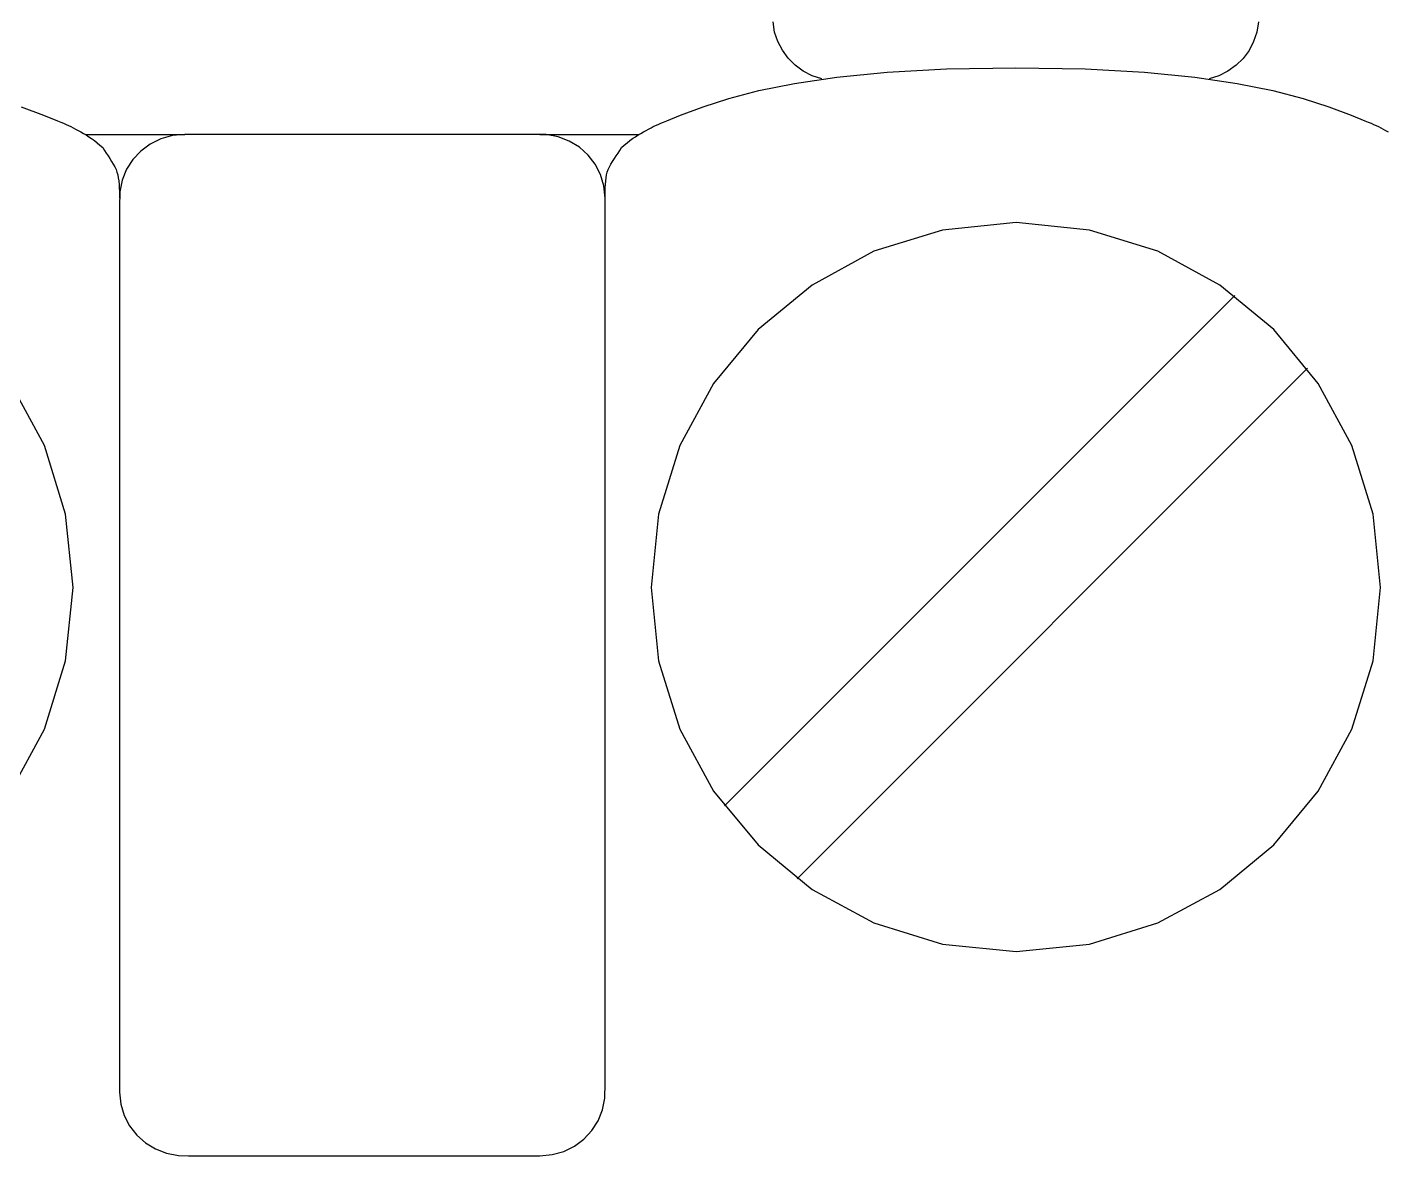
# Model space of a CAD drawing. Extents: x 1 to 47.7, y 0.2 to 35.
# Drawn here: x 29.117 to 29.741, y 10.971 to 11.489 of the extents above; entities that cross this region are included whole.
import ezdxf

# ---------------------------------------------------------------- set-up
doc = ezdxf.new("R2010")
doc.units = 0
doc.header["$MEASUREMENT"] = 0
for name, color, linetype in [('5_1___24__TARGET_LEDS___12', 7, 'CONTINUOUS'), ('6_2___8__INDEPENDENT_INPUT', 7, 'CONTINUOUS'), ('6_3___8__OPTOISO_INDEPENDE', 7, 'CONTINUOUS'), ('6_4___24__OPTOISO_INDEPEND', 7, 'CONTINUOUS'), ('6_5___8__INDEPENDENT_INPUT', 7, 'CONTINUOUS'), ('6_6___8__INDEPENDENT_INPUT', 7, 'CONTINUOUS'), ('6_7___8__OPTOISO_INDEPENDE', 7, 'CONTINUOUS'), ('6_8___8__OPTOISO_INDEPENDE', 7, 'CONTINUOUS')]:
    doc.layers.add(name, color=color, linetype=linetype)

msp = doc.modelspace()

# ---------------------------------------------------------------- linework, layer by layer
at = {"layer": '5_1___24__TARGET_LEDS___12'}
for points in [[(29.48194, 11.46545), (29.4775, 11.46695), (29.47341, 11.46907), (29.46973, 11.47175), (29.46652, 11.47495), (29.46384, 11.47859), (29.46175, 11.48262), (29.46031, 11.48699), (29.4596, 11.49163)], [(29.6823, 11.49161), (29.68157, 11.48695), (29.68012, 11.48257), (29.67801, 11.47853), (29.6753, 11.47488), (29.67205, 11.4717), (29.66833, 11.46902), (29.6642, 11.46692), (29.65972, 11.46545)], [(29.38253, 11.41079), (29.38253, 11.41229), (29.38255, 11.41385), (29.3826, 11.41546), (29.38268, 11.41706), (29.3828, 11.41862), (29.38297, 11.4201), (29.3832, 11.42147), (29.38349, 11.4227), (29.38391, 11.42384), (29.38451, 11.42508), (29.3852, 11.42634), (29.38596, 11.4276), (29.38676, 11.42887), (29.3876, 11.43014), (29.38844, 11.43141), (29.38927, 11.43267), (29.39006, 11.43392), (29.39129, 11.43508), (29.3926, 11.43614), (29.39388, 11.43713), (29.39514, 11.43806), (29.39638, 11.43893), (29.39762, 11.43974), (29.39884, 11.44049), (29.40008, 11.4412), (29.40131, 11.44187), (29.40248, 11.44248), (29.40357, 11.44305), (29.40463, 11.44357), (29.40569, 11.44408), (29.4068, 11.44459), (29.408, 11.44512), (29.40933, 11.44568), (29.41083, 11.4463), (29.41715, 11.44878), (29.42743, 11.45259), (29.43921, 11.45641), (29.45303, 11.46008), (29.46941, 11.46343), (29.48887, 11.46632), (29.51194, 11.46858), (29.53914, 11.47005), (29.571, 11.47057), (29.60286, 11.47005), (29.63006, 11.46858), (29.65313, 11.46632), (29.67259, 11.46343), (29.68896, 11.46008), (29.70278, 11.45641), (29.71456, 11.45259), (29.72484, 11.44878), (29.73116, 11.4463), (29.73266, 11.44568), (29.73399, 11.44512), (29.73519, 11.44459), (29.7363, 11.44408), (29.73736, 11.44357), (29.73842, 11.44305), (29.73951, 11.44248), (29.74068, 11.44187), (29.74191, 11.4412)], [(29.11456, 11.45259), (29.12484, 11.44878), (29.13116, 11.4463), (29.13266, 11.44568), (29.13399, 11.44512), (29.13519, 11.44459), (29.1363, 11.44408), (29.13736, 11.44357), (29.13842, 11.44305), (29.13951, 11.44248), (29.14068, 11.44187), (29.14191, 11.4412), (29.14315, 11.44049), (29.14437, 11.43974), (29.14561, 11.43893), (29.14685, 11.43806), (29.14811, 11.43713), (29.14939, 11.43614), (29.1507, 11.43508), (29.15193, 11.43392), (29.15272, 11.43267), (29.15355, 11.43141), (29.15439, 11.43014), (29.15523, 11.42887), (29.15603, 11.4276), (29.15679, 11.42634), (29.15748, 11.42508), (29.15807, 11.42384), (29.1585, 11.4227), (29.15881, 11.42147), (29.15906, 11.4201), (29.15927, 11.41862), (29.15943, 11.41706), (29.15954, 11.41546), (29.15962, 11.41385), (29.15967, 11.41229), (29.15968, 11.41079)], [(29.14413, 11.44003), (29.18968, 11.44003)], [(29.35254, 11.44003), (29.39808, 11.44003)], [(29.43723, 11.13184), (29.67149, 11.36611)], [(29.47065, 11.09842), (29.70491, 11.33269)], [(29.10976, 11.13865), (29.12518, 11.16703), (29.13493, 11.19839), (29.13833, 11.23208), (29.13493, 11.26578), (29.12518, 11.2972), (29.10976, 11.32564)]]:
    msp.add_lwpolyline(points, dxfattribs=at)
for points in [[(29.38252, 11.41079), (29.38198, 11.41635), (29.38043, 11.42156), (29.37796, 11.42631), (29.37468, 11.43052), (29.37068, 11.43408), (29.36607, 11.43689), (29.36095, 11.43886), (29.35542, 11.4399), (29.35091, 11.44003), (29.33911, 11.44003), (29.31856, 11.44003), (29.29244, 11.44003), (29.26393, 11.44003), (29.23622, 11.44003), (29.21249, 11.44003), (29.19591, 11.44003), (29.18968, 11.44003), (29.18398, 11.4395), (29.17864, 11.43799), (29.17376, 11.43558), (29.16945, 11.43238), (29.16579, 11.42849), (29.1629, 11.424), (29.16088, 11.419), (29.15981, 11.41361), (29.15968, 11.40669), (29.15968, 11.37697), (29.15968, 11.32519), (29.15968, 11.25939), (29.15968, 11.18757), (29.15968, 11.11776), (29.15968, 11.05797), (29.15968, 11.01622), (29.15968, 11.00052), (29.16022, 10.99496), (29.16178, 10.98975), (29.16425, 10.985), (29.16753, 10.98079), (29.17153, 10.97723), (29.17614, 10.97442), (29.18126, 10.97245), (29.18679, 10.97141), (29.1913, 10.97128), (29.20311, 10.97128), (29.22366, 10.97128), (29.24978, 10.97128), (29.27828, 10.97128), (29.306, 10.97128), (29.32973, 10.97128), (29.3463, 10.97128), (29.35254, 10.97128), (29.35823, 10.97181), (29.36357, 10.97332), (29.36845, 10.97573), (29.37276, 10.97893), (29.37641, 10.98282), (29.3793, 10.98731), (29.38133, 10.99231), (29.38239, 10.9977), (29.38252, 11.00461), (29.38252, 11.03434), (29.38252, 11.08611), (29.38252, 11.15192), (29.38252, 11.22373), (29.38252, 11.29354), (29.38252, 11.35333), (29.38252, 11.39509)], [(29.40364, 11.23208), (29.40704, 11.19839), (29.4168, 11.16703), (29.43223, 11.13865), (29.45267, 11.11392), (29.47745, 11.09353), (29.50589, 11.07813), (29.53732, 11.0684), (29.57107, 11.065), (29.60477, 11.0684), (29.63616, 11.07813), (29.66457, 11.09353), (29.68933, 11.11392), (29.70976, 11.13865), (29.72518, 11.16703), (29.73493, 11.19839), (29.73833, 11.23208), (29.73493, 11.26578), (29.72518, 11.2972), (29.70976, 11.32564), (29.68933, 11.35043), (29.66457, 11.37089), (29.63616, 11.38635), (29.60477, 11.39612), (29.57107, 11.39953), (29.53732, 11.39612), (29.50589, 11.38635), (29.47745, 11.37089), (29.45267, 11.35043), (29.43223, 11.32564), (29.4168, 11.2972), (29.40704, 11.26578)]]:
    msp.add_lwpolyline(points, close=True, dxfattribs=at)
at = {"layer": '6_2___8__INDEPENDENT_INPUT'}
for points in [[(29.48194, 11.46545), (29.4775, 11.46695), (29.47341, 11.46907), (29.46973, 11.47175), (29.46652, 11.47495), (29.46384, 11.47859), (29.46175, 11.48262), (29.46031, 11.48699), (29.4596, 11.49163)], [(29.6823, 11.49161), (29.68157, 11.48695), (29.68012, 11.48257), (29.67801, 11.47853), (29.6753, 11.47488), (29.67205, 11.4717), (29.66833, 11.46902), (29.6642, 11.46692), (29.65972, 11.46545)], [(29.38253, 11.41079), (29.38253, 11.41229), (29.38255, 11.41385), (29.3826, 11.41546), (29.38268, 11.41706), (29.3828, 11.41862), (29.38297, 11.4201), (29.3832, 11.42147), (29.38349, 11.4227), (29.38391, 11.42384), (29.38451, 11.42508), (29.3852, 11.42634), (29.38596, 11.4276), (29.38676, 11.42887), (29.3876, 11.43014), (29.38844, 11.43141), (29.38927, 11.43267), (29.39006, 11.43392), (29.39129, 11.43508), (29.3926, 11.43614), (29.39388, 11.43713), (29.39514, 11.43806), (29.39638, 11.43893), (29.39762, 11.43974), (29.39884, 11.44049), (29.40008, 11.4412), (29.40131, 11.44187), (29.40248, 11.44248), (29.40357, 11.44305), (29.40463, 11.44357), (29.40569, 11.44408), (29.4068, 11.44459), (29.408, 11.44512), (29.40933, 11.44568), (29.41083, 11.4463), (29.41715, 11.44878), (29.42743, 11.45259), (29.43921, 11.45641), (29.45303, 11.46008), (29.46941, 11.46343), (29.48887, 11.46632), (29.51194, 11.46858), (29.53914, 11.47005), (29.571, 11.47057), (29.60286, 11.47005), (29.63006, 11.46858), (29.65313, 11.46632), (29.67259, 11.46343), (29.68896, 11.46008), (29.70278, 11.45641), (29.71456, 11.45259), (29.72484, 11.44878), (29.73116, 11.4463), (29.73266, 11.44568), (29.73399, 11.44512), (29.73519, 11.44459), (29.7363, 11.44408), (29.73736, 11.44357), (29.73842, 11.44305), (29.73951, 11.44248), (29.74068, 11.44187), (29.74191, 11.4412)], [(29.11456, 11.45259), (29.12484, 11.44878), (29.13116, 11.4463), (29.13266, 11.44568), (29.13399, 11.44512), (29.13519, 11.44459), (29.1363, 11.44408), (29.13736, 11.44357), (29.13842, 11.44305), (29.13951, 11.44248), (29.14068, 11.44187), (29.14191, 11.4412), (29.14315, 11.44049), (29.14437, 11.43974), (29.14561, 11.43893), (29.14685, 11.43806), (29.14811, 11.43713), (29.14939, 11.43614), (29.1507, 11.43508), (29.15193, 11.43392), (29.15272, 11.43267), (29.15355, 11.43141), (29.15439, 11.43014), (29.15523, 11.42887), (29.15603, 11.4276), (29.15679, 11.42634), (29.15748, 11.42508), (29.15807, 11.42384), (29.1585, 11.4227), (29.15881, 11.42147), (29.15906, 11.4201), (29.15927, 11.41862), (29.15943, 11.41706), (29.15954, 11.41546), (29.15962, 11.41385), (29.15967, 11.41229), (29.15968, 11.41079)], [(29.14413, 11.44003), (29.18968, 11.44003)], [(29.35254, 11.44003), (29.39808, 11.44003)], [(29.43723, 11.13184), (29.67149, 11.36611)], [(29.47065, 11.09842), (29.70491, 11.33269)], [(29.10976, 11.13865), (29.12518, 11.16703), (29.13493, 11.19839), (29.13833, 11.23208), (29.13493, 11.26578), (29.12518, 11.2972), (29.10976, 11.32564)]]:
    msp.add_lwpolyline(points, dxfattribs=at)
for points in [[(29.38252, 11.41079), (29.38198, 11.41635), (29.38043, 11.42156), (29.37796, 11.42631), (29.37468, 11.43052), (29.37068, 11.43408), (29.36607, 11.43689), (29.36095, 11.43886), (29.35542, 11.4399), (29.35091, 11.44003), (29.33911, 11.44003), (29.31856, 11.44003), (29.29244, 11.44003), (29.26393, 11.44003), (29.23622, 11.44003), (29.21249, 11.44003), (29.19591, 11.44003), (29.18968, 11.44003), (29.18398, 11.4395), (29.17864, 11.43799), (29.17376, 11.43558), (29.16945, 11.43238), (29.16579, 11.42849), (29.1629, 11.424), (29.16088, 11.419), (29.15981, 11.41361), (29.15968, 11.40669), (29.15968, 11.37697), (29.15968, 11.32519), (29.15968, 11.25939), (29.15968, 11.18757), (29.15968, 11.11776), (29.15968, 11.05797), (29.15968, 11.01622), (29.15968, 11.00052), (29.16022, 10.99496), (29.16178, 10.98975), (29.16425, 10.985), (29.16753, 10.98079), (29.17153, 10.97723), (29.17614, 10.97442), (29.18126, 10.97245), (29.18679, 10.97141), (29.1913, 10.97128), (29.20311, 10.97128), (29.22366, 10.97128), (29.24978, 10.97128), (29.27828, 10.97128), (29.306, 10.97128), (29.32973, 10.97128), (29.3463, 10.97128), (29.35254, 10.97128), (29.35823, 10.97181), (29.36357, 10.97332), (29.36845, 10.97573), (29.37276, 10.97893), (29.37641, 10.98282), (29.3793, 10.98731), (29.38133, 10.99231), (29.38239, 10.9977), (29.38252, 11.00461), (29.38252, 11.03434), (29.38252, 11.08611), (29.38252, 11.15192), (29.38252, 11.22373), (29.38252, 11.29354), (29.38252, 11.35333), (29.38252, 11.39509)], [(29.40364, 11.23208), (29.40704, 11.19839), (29.4168, 11.16703), (29.43223, 11.13865), (29.45267, 11.11392), (29.47745, 11.09353), (29.50589, 11.07813), (29.53732, 11.0684), (29.57107, 11.065), (29.60477, 11.0684), (29.63616, 11.07813), (29.66457, 11.09353), (29.68933, 11.11392), (29.70976, 11.13865), (29.72518, 11.16703), (29.73493, 11.19839), (29.73833, 11.23208), (29.73493, 11.26578), (29.72518, 11.2972), (29.70976, 11.32564), (29.68933, 11.35043), (29.66457, 11.37089), (29.63616, 11.38635), (29.60477, 11.39612), (29.57107, 11.39953), (29.53732, 11.39612), (29.50589, 11.38635), (29.47745, 11.37089), (29.45267, 11.35043), (29.43223, 11.32564), (29.4168, 11.2972), (29.40704, 11.26578)]]:
    msp.add_lwpolyline(points, close=True, dxfattribs=at)
at = {"layer": '6_3___8__OPTOISO_INDEPENDE'}
for points in [[(29.48194, 11.46545), (29.4775, 11.46695), (29.47341, 11.46907), (29.46973, 11.47175), (29.46652, 11.47495), (29.46384, 11.47859), (29.46175, 11.48262), (29.46031, 11.48699), (29.4596, 11.49163)], [(29.6823, 11.49161), (29.68157, 11.48695), (29.68012, 11.48257), (29.67801, 11.47853), (29.6753, 11.47488), (29.67205, 11.4717), (29.66833, 11.46902), (29.6642, 11.46692), (29.65972, 11.46545)], [(29.38253, 11.41079), (29.38253, 11.41229), (29.38255, 11.41385), (29.3826, 11.41546), (29.38268, 11.41706), (29.3828, 11.41862), (29.38297, 11.4201), (29.3832, 11.42147), (29.38349, 11.4227), (29.38391, 11.42384), (29.38451, 11.42508), (29.3852, 11.42634), (29.38596, 11.4276), (29.38676, 11.42887), (29.3876, 11.43014), (29.38844, 11.43141), (29.38927, 11.43267), (29.39006, 11.43392), (29.39129, 11.43508), (29.3926, 11.43614), (29.39388, 11.43713), (29.39514, 11.43806), (29.39638, 11.43893), (29.39762, 11.43974), (29.39884, 11.44049), (29.40008, 11.4412), (29.40131, 11.44187), (29.40248, 11.44248), (29.40357, 11.44305), (29.40463, 11.44357), (29.40569, 11.44408), (29.4068, 11.44459), (29.408, 11.44512), (29.40933, 11.44568), (29.41083, 11.4463), (29.41715, 11.44878), (29.42743, 11.45259), (29.43921, 11.45641), (29.45303, 11.46008), (29.46941, 11.46343), (29.48887, 11.46632), (29.51194, 11.46858), (29.53914, 11.47005), (29.571, 11.47057), (29.60286, 11.47005), (29.63006, 11.46858), (29.65313, 11.46632), (29.67259, 11.46343), (29.68896, 11.46008), (29.70278, 11.45641), (29.71456, 11.45259), (29.72484, 11.44878), (29.73116, 11.4463), (29.73266, 11.44568), (29.73399, 11.44512), (29.73519, 11.44459), (29.7363, 11.44408), (29.73736, 11.44357), (29.73842, 11.44305), (29.73951, 11.44248), (29.74068, 11.44187), (29.74191, 11.4412)], [(29.11456, 11.45259), (29.12484, 11.44878), (29.13116, 11.4463), (29.13266, 11.44568), (29.13399, 11.44512), (29.13519, 11.44459), (29.1363, 11.44408), (29.13736, 11.44357), (29.13842, 11.44305), (29.13951, 11.44248), (29.14068, 11.44187), (29.14191, 11.4412), (29.14315, 11.44049), (29.14437, 11.43974), (29.14561, 11.43893), (29.14685, 11.43806), (29.14811, 11.43713), (29.14939, 11.43614), (29.1507, 11.43508), (29.15193, 11.43392), (29.15272, 11.43267), (29.15355, 11.43141), (29.15439, 11.43014), (29.15523, 11.42887), (29.15603, 11.4276), (29.15679, 11.42634), (29.15748, 11.42508), (29.15807, 11.42384), (29.1585, 11.4227), (29.15881, 11.42147), (29.15906, 11.4201), (29.15927, 11.41862), (29.15943, 11.41706), (29.15954, 11.41546), (29.15962, 11.41385), (29.15967, 11.41229), (29.15968, 11.41079)], [(29.14413, 11.44003), (29.18968, 11.44003)], [(29.35254, 11.44003), (29.39808, 11.44003)], [(29.43723, 11.13184), (29.67149, 11.36611)], [(29.47065, 11.09842), (29.70491, 11.33269)], [(29.10976, 11.13865), (29.12518, 11.16703), (29.13493, 11.19839), (29.13833, 11.23208), (29.13493, 11.26578), (29.12518, 11.2972), (29.10976, 11.32564)]]:
    msp.add_lwpolyline(points, dxfattribs=at)
for points in [[(29.38252, 11.41079), (29.38198, 11.41635), (29.38043, 11.42156), (29.37796, 11.42631), (29.37468, 11.43052), (29.37068, 11.43408), (29.36607, 11.43689), (29.36095, 11.43886), (29.35542, 11.4399), (29.35091, 11.44003), (29.33911, 11.44003), (29.31856, 11.44003), (29.29244, 11.44003), (29.26393, 11.44003), (29.23622, 11.44003), (29.21249, 11.44003), (29.19591, 11.44003), (29.18968, 11.44003), (29.18398, 11.4395), (29.17864, 11.43799), (29.17376, 11.43558), (29.16945, 11.43238), (29.16579, 11.42849), (29.1629, 11.424), (29.16088, 11.419), (29.15981, 11.41361), (29.15968, 11.40669), (29.15968, 11.37697), (29.15968, 11.32519), (29.15968, 11.25939), (29.15968, 11.18757), (29.15968, 11.11776), (29.15968, 11.05797), (29.15968, 11.01622), (29.15968, 11.00052), (29.16022, 10.99496), (29.16178, 10.98975), (29.16425, 10.985), (29.16753, 10.98079), (29.17153, 10.97723), (29.17614, 10.97442), (29.18126, 10.97245), (29.18679, 10.97141), (29.1913, 10.97128), (29.20311, 10.97128), (29.22366, 10.97128), (29.24978, 10.97128), (29.27828, 10.97128), (29.306, 10.97128), (29.32973, 10.97128), (29.3463, 10.97128), (29.35254, 10.97128), (29.35823, 10.97181), (29.36357, 10.97332), (29.36845, 10.97573), (29.37276, 10.97893), (29.37641, 10.98282), (29.3793, 10.98731), (29.38133, 10.99231), (29.38239, 10.9977), (29.38252, 11.00461), (29.38252, 11.03434), (29.38252, 11.08611), (29.38252, 11.15192), (29.38252, 11.22373), (29.38252, 11.29354), (29.38252, 11.35333), (29.38252, 11.39509)], [(29.40364, 11.23208), (29.40704, 11.19839), (29.4168, 11.16703), (29.43223, 11.13865), (29.45267, 11.11392), (29.47745, 11.09353), (29.50589, 11.07813), (29.53732, 11.0684), (29.57107, 11.065), (29.60477, 11.0684), (29.63616, 11.07813), (29.66457, 11.09353), (29.68933, 11.11392), (29.70976, 11.13865), (29.72518, 11.16703), (29.73493, 11.19839), (29.73833, 11.23208), (29.73493, 11.26578), (29.72518, 11.2972), (29.70976, 11.32564), (29.68933, 11.35043), (29.66457, 11.37089), (29.63616, 11.38635), (29.60477, 11.39612), (29.57107, 11.39953), (29.53732, 11.39612), (29.50589, 11.38635), (29.47745, 11.37089), (29.45267, 11.35043), (29.43223, 11.32564), (29.4168, 11.2972), (29.40704, 11.26578)]]:
    msp.add_lwpolyline(points, close=True, dxfattribs=at)
at = {"layer": '6_4___24__OPTOISO_INDEPEND'}
for points in [[(29.48194, 11.46545), (29.4775, 11.46695), (29.47341, 11.46907), (29.46973, 11.47175), (29.46652, 11.47495), (29.46384, 11.47859), (29.46175, 11.48262), (29.46031, 11.48699), (29.4596, 11.49163)], [(29.6823, 11.49161), (29.68157, 11.48695), (29.68012, 11.48257), (29.67801, 11.47853), (29.6753, 11.47488), (29.67205, 11.4717), (29.66833, 11.46902), (29.6642, 11.46692), (29.65972, 11.46545)], [(29.38253, 11.41079), (29.38253, 11.41229), (29.38255, 11.41385), (29.3826, 11.41546), (29.38268, 11.41706), (29.3828, 11.41862), (29.38297, 11.4201), (29.3832, 11.42147), (29.38349, 11.4227), (29.38391, 11.42384), (29.38451, 11.42508), (29.3852, 11.42634), (29.38596, 11.4276), (29.38676, 11.42887), (29.3876, 11.43014), (29.38844, 11.43141), (29.38927, 11.43267), (29.39006, 11.43392), (29.39129, 11.43508), (29.3926, 11.43614), (29.39388, 11.43713), (29.39514, 11.43806), (29.39638, 11.43893), (29.39762, 11.43974), (29.39884, 11.44049), (29.40008, 11.4412), (29.40131, 11.44187), (29.40248, 11.44248), (29.40357, 11.44305), (29.40463, 11.44357), (29.40569, 11.44408), (29.4068, 11.44459), (29.408, 11.44512), (29.40933, 11.44568), (29.41083, 11.4463), (29.41715, 11.44878), (29.42743, 11.45259), (29.43921, 11.45641), (29.45303, 11.46008), (29.46941, 11.46343), (29.48887, 11.46632), (29.51194, 11.46858), (29.53914, 11.47005), (29.571, 11.47057), (29.60286, 11.47005), (29.63006, 11.46858), (29.65313, 11.46632), (29.67259, 11.46343), (29.68896, 11.46008), (29.70278, 11.45641), (29.71456, 11.45259), (29.72484, 11.44878), (29.73116, 11.4463), (29.73266, 11.44568), (29.73399, 11.44512), (29.73519, 11.44459), (29.7363, 11.44408), (29.73736, 11.44357), (29.73842, 11.44305), (29.73951, 11.44248), (29.74068, 11.44187), (29.74191, 11.4412)], [(29.11456, 11.45259), (29.12484, 11.44878), (29.13116, 11.4463), (29.13266, 11.44568), (29.13399, 11.44512), (29.13519, 11.44459), (29.1363, 11.44408), (29.13736, 11.44357), (29.13842, 11.44305), (29.13951, 11.44248), (29.14068, 11.44187), (29.14191, 11.4412), (29.14315, 11.44049), (29.14437, 11.43974), (29.14561, 11.43893), (29.14685, 11.43806), (29.14811, 11.43713), (29.14939, 11.43614), (29.1507, 11.43508), (29.15193, 11.43392), (29.15272, 11.43267), (29.15355, 11.43141), (29.15439, 11.43014), (29.15523, 11.42887), (29.15603, 11.4276), (29.15679, 11.42634), (29.15748, 11.42508), (29.15807, 11.42384), (29.1585, 11.4227), (29.15881, 11.42147), (29.15906, 11.4201), (29.15927, 11.41862), (29.15943, 11.41706), (29.15954, 11.41546), (29.15962, 11.41385), (29.15967, 11.41229), (29.15968, 11.41079)], [(29.14413, 11.44003), (29.18968, 11.44003)], [(29.35254, 11.44003), (29.39808, 11.44003)], [(29.43723, 11.13184), (29.67149, 11.36611)], [(29.47065, 11.09842), (29.70491, 11.33269)], [(29.10976, 11.13865), (29.12518, 11.16703), (29.13493, 11.19839), (29.13833, 11.23208), (29.13493, 11.26578), (29.12518, 11.2972), (29.10976, 11.32564)]]:
    msp.add_lwpolyline(points, dxfattribs=at)
for points in [[(29.38252, 11.41079), (29.38198, 11.41635), (29.38043, 11.42156), (29.37796, 11.42631), (29.37468, 11.43052), (29.37068, 11.43408), (29.36607, 11.43689), (29.36095, 11.43886), (29.35542, 11.4399), (29.35091, 11.44003), (29.33911, 11.44003), (29.31856, 11.44003), (29.29244, 11.44003), (29.26393, 11.44003), (29.23622, 11.44003), (29.21249, 11.44003), (29.19591, 11.44003), (29.18968, 11.44003), (29.18398, 11.4395), (29.17864, 11.43799), (29.17376, 11.43558), (29.16945, 11.43238), (29.16579, 11.42849), (29.1629, 11.424), (29.16088, 11.419), (29.15981, 11.41361), (29.15968, 11.40669), (29.15968, 11.37697), (29.15968, 11.32519), (29.15968, 11.25939), (29.15968, 11.18757), (29.15968, 11.11776), (29.15968, 11.05797), (29.15968, 11.01622), (29.15968, 11.00052), (29.16022, 10.99496), (29.16178, 10.98975), (29.16425, 10.985), (29.16753, 10.98079), (29.17153, 10.97723), (29.17614, 10.97442), (29.18126, 10.97245), (29.18679, 10.97141), (29.1913, 10.97128), (29.20311, 10.97128), (29.22366, 10.97128), (29.24978, 10.97128), (29.27828, 10.97128), (29.306, 10.97128), (29.32973, 10.97128), (29.3463, 10.97128), (29.35254, 10.97128), (29.35823, 10.97181), (29.36357, 10.97332), (29.36845, 10.97573), (29.37276, 10.97893), (29.37641, 10.98282), (29.3793, 10.98731), (29.38133, 10.99231), (29.38239, 10.9977), (29.38252, 11.00461), (29.38252, 11.03434), (29.38252, 11.08611), (29.38252, 11.15192), (29.38252, 11.22373), (29.38252, 11.29354), (29.38252, 11.35333), (29.38252, 11.39509)], [(29.40364, 11.23208), (29.40704, 11.19839), (29.4168, 11.16703), (29.43223, 11.13865), (29.45267, 11.11392), (29.47745, 11.09353), (29.50589, 11.07813), (29.53732, 11.0684), (29.57107, 11.065), (29.60477, 11.0684), (29.63616, 11.07813), (29.66457, 11.09353), (29.68933, 11.11392), (29.70976, 11.13865), (29.72518, 11.16703), (29.73493, 11.19839), (29.73833, 11.23208), (29.73493, 11.26578), (29.72518, 11.2972), (29.70976, 11.32564), (29.68933, 11.35043), (29.66457, 11.37089), (29.63616, 11.38635), (29.60477, 11.39612), (29.57107, 11.39953), (29.53732, 11.39612), (29.50589, 11.38635), (29.47745, 11.37089), (29.45267, 11.35043), (29.43223, 11.32564), (29.4168, 11.2972), (29.40704, 11.26578)]]:
    msp.add_lwpolyline(points, close=True, dxfattribs=at)
at = {"layer": '6_5___8__INDEPENDENT_INPUT'}
for points in [[(29.48194, 11.46545), (29.4775, 11.46695), (29.47341, 11.46907), (29.46973, 11.47175), (29.46652, 11.47495), (29.46384, 11.47859), (29.46175, 11.48262), (29.46031, 11.48699), (29.4596, 11.49163)], [(29.6823, 11.49161), (29.68157, 11.48695), (29.68012, 11.48257), (29.67801, 11.47853), (29.6753, 11.47488), (29.67205, 11.4717), (29.66833, 11.46902), (29.6642, 11.46692), (29.65972, 11.46545)], [(29.38253, 11.41079), (29.38253, 11.41229), (29.38255, 11.41385), (29.3826, 11.41546), (29.38268, 11.41706), (29.3828, 11.41862), (29.38297, 11.4201), (29.3832, 11.42147), (29.38349, 11.4227), (29.38391, 11.42384), (29.38451, 11.42508), (29.3852, 11.42634), (29.38596, 11.4276), (29.38676, 11.42887), (29.3876, 11.43014), (29.38844, 11.43141), (29.38927, 11.43267), (29.39006, 11.43392), (29.39129, 11.43508), (29.3926, 11.43614), (29.39388, 11.43713), (29.39514, 11.43806), (29.39638, 11.43893), (29.39762, 11.43974), (29.39884, 11.44049), (29.40008, 11.4412), (29.40131, 11.44187), (29.40248, 11.44248), (29.40357, 11.44305), (29.40463, 11.44357), (29.40569, 11.44408), (29.4068, 11.44459), (29.408, 11.44512), (29.40933, 11.44568), (29.41083, 11.4463), (29.41715, 11.44878), (29.42743, 11.45259), (29.43921, 11.45641), (29.45303, 11.46008), (29.46941, 11.46343), (29.48887, 11.46632), (29.51194, 11.46858), (29.53914, 11.47005), (29.571, 11.47057), (29.60286, 11.47005), (29.63006, 11.46858), (29.65313, 11.46632), (29.67259, 11.46343), (29.68896, 11.46008), (29.70278, 11.45641), (29.71456, 11.45259), (29.72484, 11.44878), (29.73116, 11.4463), (29.73266, 11.44568), (29.73399, 11.44512), (29.73519, 11.44459), (29.7363, 11.44408), (29.73736, 11.44357), (29.73842, 11.44305), (29.73951, 11.44248), (29.74068, 11.44187), (29.74191, 11.4412)], [(29.11456, 11.45259), (29.12484, 11.44878), (29.13116, 11.4463), (29.13266, 11.44568), (29.13399, 11.44512), (29.13519, 11.44459), (29.1363, 11.44408), (29.13736, 11.44357), (29.13842, 11.44305), (29.13951, 11.44248), (29.14068, 11.44187), (29.14191, 11.4412), (29.14315, 11.44049), (29.14437, 11.43974), (29.14561, 11.43893), (29.14685, 11.43806), (29.14811, 11.43713), (29.14939, 11.43614), (29.1507, 11.43508), (29.15193, 11.43392), (29.15272, 11.43267), (29.15355, 11.43141), (29.15439, 11.43014), (29.15523, 11.42887), (29.15603, 11.4276), (29.15679, 11.42634), (29.15748, 11.42508), (29.15807, 11.42384), (29.1585, 11.4227), (29.15881, 11.42147), (29.15906, 11.4201), (29.15927, 11.41862), (29.15943, 11.41706), (29.15954, 11.41546), (29.15962, 11.41385), (29.15967, 11.41229), (29.15968, 11.41079)], [(29.14413, 11.44003), (29.18968, 11.44003)], [(29.35254, 11.44003), (29.39808, 11.44003)], [(29.43723, 11.13184), (29.67149, 11.36611)], [(29.47065, 11.09842), (29.70491, 11.33269)], [(29.10976, 11.13865), (29.12518, 11.16703), (29.13493, 11.19839), (29.13833, 11.23208), (29.13493, 11.26578), (29.12518, 11.2972), (29.10976, 11.32564)]]:
    msp.add_lwpolyline(points, dxfattribs=at)
for points in [[(29.38252, 11.41079), (29.38198, 11.41635), (29.38043, 11.42156), (29.37796, 11.42631), (29.37468, 11.43052), (29.37068, 11.43408), (29.36607, 11.43689), (29.36095, 11.43886), (29.35542, 11.4399), (29.35091, 11.44003), (29.33911, 11.44003), (29.31856, 11.44003), (29.29244, 11.44003), (29.26393, 11.44003), (29.23622, 11.44003), (29.21249, 11.44003), (29.19591, 11.44003), (29.18968, 11.44003), (29.18398, 11.4395), (29.17864, 11.43799), (29.17376, 11.43558), (29.16945, 11.43238), (29.16579, 11.42849), (29.1629, 11.424), (29.16088, 11.419), (29.15981, 11.41361), (29.15968, 11.40669), (29.15968, 11.37697), (29.15968, 11.32519), (29.15968, 11.25939), (29.15968, 11.18757), (29.15968, 11.11776), (29.15968, 11.05797), (29.15968, 11.01622), (29.15968, 11.00052), (29.16022, 10.99496), (29.16178, 10.98975), (29.16425, 10.985), (29.16753, 10.98079), (29.17153, 10.97723), (29.17614, 10.97442), (29.18126, 10.97245), (29.18679, 10.97141), (29.1913, 10.97128), (29.20311, 10.97128), (29.22366, 10.97128), (29.24978, 10.97128), (29.27828, 10.97128), (29.306, 10.97128), (29.32973, 10.97128), (29.3463, 10.97128), (29.35254, 10.97128), (29.35823, 10.97181), (29.36357, 10.97332), (29.36845, 10.97573), (29.37276, 10.97893), (29.37641, 10.98282), (29.3793, 10.98731), (29.38133, 10.99231), (29.38239, 10.9977), (29.38252, 11.00461), (29.38252, 11.03434), (29.38252, 11.08611), (29.38252, 11.15192), (29.38252, 11.22373), (29.38252, 11.29354), (29.38252, 11.35333), (29.38252, 11.39509)], [(29.40364, 11.23208), (29.40704, 11.19839), (29.4168, 11.16703), (29.43223, 11.13865), (29.45267, 11.11392), (29.47745, 11.09353), (29.50589, 11.07813), (29.53732, 11.0684), (29.57107, 11.065), (29.60477, 11.0684), (29.63616, 11.07813), (29.66457, 11.09353), (29.68933, 11.11392), (29.70976, 11.13865), (29.72518, 11.16703), (29.73493, 11.19839), (29.73833, 11.23208), (29.73493, 11.26578), (29.72518, 11.2972), (29.70976, 11.32564), (29.68933, 11.35043), (29.66457, 11.37089), (29.63616, 11.38635), (29.60477, 11.39612), (29.57107, 11.39953), (29.53732, 11.39612), (29.50589, 11.38635), (29.47745, 11.37089), (29.45267, 11.35043), (29.43223, 11.32564), (29.4168, 11.2972), (29.40704, 11.26578)]]:
    msp.add_lwpolyline(points, close=True, dxfattribs=at)
at = {"layer": '6_6___8__INDEPENDENT_INPUT'}
for points in [[(29.48194, 11.46545), (29.4775, 11.46695), (29.47341, 11.46907), (29.46973, 11.47175), (29.46652, 11.47495), (29.46384, 11.47859), (29.46175, 11.48262), (29.46031, 11.48699), (29.4596, 11.49163)], [(29.6823, 11.49161), (29.68157, 11.48695), (29.68012, 11.48257), (29.67801, 11.47853), (29.6753, 11.47488), (29.67205, 11.4717), (29.66833, 11.46902), (29.6642, 11.46692), (29.65972, 11.46545)], [(29.38253, 11.41079), (29.38253, 11.41229), (29.38255, 11.41385), (29.3826, 11.41546), (29.38268, 11.41706), (29.3828, 11.41862), (29.38297, 11.4201), (29.3832, 11.42147), (29.38349, 11.4227), (29.38391, 11.42384), (29.38451, 11.42508), (29.3852, 11.42634), (29.38596, 11.4276), (29.38676, 11.42887), (29.3876, 11.43014), (29.38844, 11.43141), (29.38927, 11.43267), (29.39006, 11.43392), (29.39129, 11.43508), (29.3926, 11.43614), (29.39388, 11.43713), (29.39514, 11.43806), (29.39638, 11.43893), (29.39762, 11.43974), (29.39884, 11.44049), (29.40008, 11.4412), (29.40131, 11.44187), (29.40248, 11.44248), (29.40357, 11.44305), (29.40463, 11.44357), (29.40569, 11.44408), (29.4068, 11.44459), (29.408, 11.44512), (29.40933, 11.44568), (29.41083, 11.4463), (29.41715, 11.44878), (29.42743, 11.45259), (29.43921, 11.45641), (29.45303, 11.46008), (29.46941, 11.46343), (29.48887, 11.46632), (29.51194, 11.46858), (29.53914, 11.47005), (29.571, 11.47057), (29.60286, 11.47005), (29.63006, 11.46858), (29.65313, 11.46632), (29.67259, 11.46343), (29.68896, 11.46008), (29.70278, 11.45641), (29.71456, 11.45259), (29.72484, 11.44878), (29.73116, 11.4463), (29.73266, 11.44568), (29.73399, 11.44512), (29.73519, 11.44459), (29.7363, 11.44408), (29.73736, 11.44357), (29.73842, 11.44305), (29.73951, 11.44248), (29.74068, 11.44187), (29.74191, 11.4412)], [(29.11456, 11.45259), (29.12484, 11.44878), (29.13116, 11.4463), (29.13266, 11.44568), (29.13399, 11.44512), (29.13519, 11.44459), (29.1363, 11.44408), (29.13736, 11.44357), (29.13842, 11.44305), (29.13951, 11.44248), (29.14068, 11.44187), (29.14191, 11.4412), (29.14315, 11.44049), (29.14437, 11.43974), (29.14561, 11.43893), (29.14685, 11.43806), (29.14811, 11.43713), (29.14939, 11.43614), (29.1507, 11.43508), (29.15193, 11.43392), (29.15272, 11.43267), (29.15355, 11.43141), (29.15439, 11.43014), (29.15523, 11.42887), (29.15603, 11.4276), (29.15679, 11.42634), (29.15748, 11.42508), (29.15807, 11.42384), (29.1585, 11.4227), (29.15881, 11.42147), (29.15906, 11.4201), (29.15927, 11.41862), (29.15943, 11.41706), (29.15954, 11.41546), (29.15962, 11.41385), (29.15967, 11.41229), (29.15968, 11.41079)], [(29.14413, 11.44003), (29.18968, 11.44003)], [(29.35254, 11.44003), (29.39808, 11.44003)], [(29.43723, 11.13184), (29.67149, 11.36611)], [(29.47065, 11.09842), (29.70491, 11.33269)], [(29.10976, 11.13865), (29.12518, 11.16703), (29.13493, 11.19839), (29.13833, 11.23208), (29.13493, 11.26578), (29.12518, 11.2972), (29.10976, 11.32564)]]:
    msp.add_lwpolyline(points, dxfattribs=at)
for points in [[(29.38252, 11.41079), (29.38198, 11.41635), (29.38043, 11.42156), (29.37796, 11.42631), (29.37468, 11.43052), (29.37068, 11.43408), (29.36607, 11.43689), (29.36095, 11.43886), (29.35542, 11.4399), (29.35091, 11.44003), (29.33911, 11.44003), (29.31856, 11.44003), (29.29244, 11.44003), (29.26393, 11.44003), (29.23622, 11.44003), (29.21249, 11.44003), (29.19591, 11.44003), (29.18968, 11.44003), (29.18398, 11.4395), (29.17864, 11.43799), (29.17376, 11.43558), (29.16945, 11.43238), (29.16579, 11.42849), (29.1629, 11.424), (29.16088, 11.419), (29.15981, 11.41361), (29.15968, 11.40669), (29.15968, 11.37697), (29.15968, 11.32519), (29.15968, 11.25939), (29.15968, 11.18757), (29.15968, 11.11776), (29.15968, 11.05797), (29.15968, 11.01622), (29.15968, 11.00052), (29.16022, 10.99496), (29.16178, 10.98975), (29.16425, 10.985), (29.16753, 10.98079), (29.17153, 10.97723), (29.17614, 10.97442), (29.18126, 10.97245), (29.18679, 10.97141), (29.1913, 10.97128), (29.20311, 10.97128), (29.22366, 10.97128), (29.24978, 10.97128), (29.27828, 10.97128), (29.306, 10.97128), (29.32973, 10.97128), (29.3463, 10.97128), (29.35254, 10.97128), (29.35823, 10.97181), (29.36357, 10.97332), (29.36845, 10.97573), (29.37276, 10.97893), (29.37641, 10.98282), (29.3793, 10.98731), (29.38133, 10.99231), (29.38239, 10.9977), (29.38252, 11.00461), (29.38252, 11.03434), (29.38252, 11.08611), (29.38252, 11.15192), (29.38252, 11.22373), (29.38252, 11.29354), (29.38252, 11.35333), (29.38252, 11.39509)], [(29.40364, 11.23208), (29.40704, 11.19839), (29.4168, 11.16703), (29.43223, 11.13865), (29.45267, 11.11392), (29.47745, 11.09353), (29.50589, 11.07813), (29.53732, 11.0684), (29.57107, 11.065), (29.60477, 11.0684), (29.63616, 11.07813), (29.66457, 11.09353), (29.68933, 11.11392), (29.70976, 11.13865), (29.72518, 11.16703), (29.73493, 11.19839), (29.73833, 11.23208), (29.73493, 11.26578), (29.72518, 11.2972), (29.70976, 11.32564), (29.68933, 11.35043), (29.66457, 11.37089), (29.63616, 11.38635), (29.60477, 11.39612), (29.57107, 11.39953), (29.53732, 11.39612), (29.50589, 11.38635), (29.47745, 11.37089), (29.45267, 11.35043), (29.43223, 11.32564), (29.4168, 11.2972), (29.40704, 11.26578)]]:
    msp.add_lwpolyline(points, close=True, dxfattribs=at)
at = {"layer": '6_7___8__OPTOISO_INDEPENDE'}
for points in [[(29.48194, 11.46545), (29.4775, 11.46695), (29.47341, 11.46907), (29.46973, 11.47175), (29.46652, 11.47495), (29.46384, 11.47859), (29.46175, 11.48262), (29.46031, 11.48699), (29.4596, 11.49163)], [(29.6823, 11.49161), (29.68157, 11.48695), (29.68012, 11.48257), (29.67801, 11.47853), (29.6753, 11.47488), (29.67205, 11.4717), (29.66833, 11.46902), (29.6642, 11.46692), (29.65972, 11.46545)], [(29.38253, 11.41079), (29.38253, 11.41229), (29.38255, 11.41385), (29.3826, 11.41546), (29.38268, 11.41706), (29.3828, 11.41862), (29.38297, 11.4201), (29.3832, 11.42147), (29.38349, 11.4227), (29.38391, 11.42384), (29.38451, 11.42508), (29.3852, 11.42634), (29.38596, 11.4276), (29.38676, 11.42887), (29.3876, 11.43014), (29.38844, 11.43141), (29.38927, 11.43267), (29.39006, 11.43392), (29.39129, 11.43508), (29.3926, 11.43614), (29.39388, 11.43713), (29.39514, 11.43806), (29.39638, 11.43893), (29.39762, 11.43974), (29.39884, 11.44049), (29.40008, 11.4412), (29.40131, 11.44187), (29.40248, 11.44248), (29.40357, 11.44305), (29.40463, 11.44357), (29.40569, 11.44408), (29.4068, 11.44459), (29.408, 11.44512), (29.40933, 11.44568), (29.41083, 11.4463), (29.41715, 11.44878), (29.42743, 11.45259), (29.43921, 11.45641), (29.45303, 11.46008), (29.46941, 11.46343), (29.48887, 11.46632), (29.51194, 11.46858), (29.53914, 11.47005), (29.571, 11.47057), (29.60286, 11.47005), (29.63006, 11.46858), (29.65313, 11.46632), (29.67259, 11.46343), (29.68896, 11.46008), (29.70278, 11.45641), (29.71456, 11.45259), (29.72484, 11.44878), (29.73116, 11.4463), (29.73266, 11.44568), (29.73399, 11.44512), (29.73519, 11.44459), (29.7363, 11.44408), (29.73736, 11.44357), (29.73842, 11.44305), (29.73951, 11.44248), (29.74068, 11.44187), (29.74191, 11.4412)], [(29.11456, 11.45259), (29.12484, 11.44878), (29.13116, 11.4463), (29.13266, 11.44568), (29.13399, 11.44512), (29.13519, 11.44459), (29.1363, 11.44408), (29.13736, 11.44357), (29.13842, 11.44305), (29.13951, 11.44248), (29.14068, 11.44187), (29.14191, 11.4412), (29.14315, 11.44049), (29.14437, 11.43974), (29.14561, 11.43893), (29.14685, 11.43806), (29.14811, 11.43713), (29.14939, 11.43614), (29.1507, 11.43508), (29.15193, 11.43392), (29.15272, 11.43267), (29.15355, 11.43141), (29.15439, 11.43014), (29.15523, 11.42887), (29.15603, 11.4276), (29.15679, 11.42634), (29.15748, 11.42508), (29.15807, 11.42384), (29.1585, 11.4227), (29.15881, 11.42147), (29.15906, 11.4201), (29.15927, 11.41862), (29.15943, 11.41706), (29.15954, 11.41546), (29.15962, 11.41385), (29.15967, 11.41229), (29.15968, 11.41079)], [(29.14413, 11.44003), (29.18968, 11.44003)], [(29.35254, 11.44003), (29.39808, 11.44003)], [(29.43723, 11.13184), (29.67149, 11.36611)], [(29.47065, 11.09842), (29.70491, 11.33269)], [(29.10976, 11.13865), (29.12518, 11.16703), (29.13493, 11.19839), (29.13833, 11.23208), (29.13493, 11.26578), (29.12518, 11.2972), (29.10976, 11.32564)]]:
    msp.add_lwpolyline(points, dxfattribs=at)
for points in [[(29.38252, 11.41079), (29.38198, 11.41635), (29.38043, 11.42156), (29.37796, 11.42631), (29.37468, 11.43052), (29.37068, 11.43408), (29.36607, 11.43689), (29.36095, 11.43886), (29.35542, 11.4399), (29.35091, 11.44003), (29.33911, 11.44003), (29.31856, 11.44003), (29.29244, 11.44003), (29.26393, 11.44003), (29.23622, 11.44003), (29.21249, 11.44003), (29.19591, 11.44003), (29.18968, 11.44003), (29.18398, 11.4395), (29.17864, 11.43799), (29.17376, 11.43558), (29.16945, 11.43238), (29.16579, 11.42849), (29.1629, 11.424), (29.16088, 11.419), (29.15981, 11.41361), (29.15968, 11.40669), (29.15968, 11.37697), (29.15968, 11.32519), (29.15968, 11.25939), (29.15968, 11.18757), (29.15968, 11.11776), (29.15968, 11.05797), (29.15968, 11.01622), (29.15968, 11.00052), (29.16022, 10.99496), (29.16178, 10.98975), (29.16425, 10.985), (29.16753, 10.98079), (29.17153, 10.97723), (29.17614, 10.97442), (29.18126, 10.97245), (29.18679, 10.97141), (29.1913, 10.97128), (29.20311, 10.97128), (29.22366, 10.97128), (29.24978, 10.97128), (29.27828, 10.97128), (29.306, 10.97128), (29.32973, 10.97128), (29.3463, 10.97128), (29.35254, 10.97128), (29.35823, 10.97181), (29.36357, 10.97332), (29.36845, 10.97573), (29.37276, 10.97893), (29.37641, 10.98282), (29.3793, 10.98731), (29.38133, 10.99231), (29.38239, 10.9977), (29.38252, 11.00461), (29.38252, 11.03434), (29.38252, 11.08611), (29.38252, 11.15192), (29.38252, 11.22373), (29.38252, 11.29354), (29.38252, 11.35333), (29.38252, 11.39509)], [(29.40364, 11.23208), (29.40704, 11.19839), (29.4168, 11.16703), (29.43223, 11.13865), (29.45267, 11.11392), (29.47745, 11.09353), (29.50589, 11.07813), (29.53732, 11.0684), (29.57107, 11.065), (29.60477, 11.0684), (29.63616, 11.07813), (29.66457, 11.09353), (29.68933, 11.11392), (29.70976, 11.13865), (29.72518, 11.16703), (29.73493, 11.19839), (29.73833, 11.23208), (29.73493, 11.26578), (29.72518, 11.2972), (29.70976, 11.32564), (29.68933, 11.35043), (29.66457, 11.37089), (29.63616, 11.38635), (29.60477, 11.39612), (29.57107, 11.39953), (29.53732, 11.39612), (29.50589, 11.38635), (29.47745, 11.37089), (29.45267, 11.35043), (29.43223, 11.32564), (29.4168, 11.2972), (29.40704, 11.26578)]]:
    msp.add_lwpolyline(points, close=True, dxfattribs=at)
at = {"layer": '6_8___8__OPTOISO_INDEPENDE'}
for points in [[(29.48194, 11.46545), (29.4775, 11.46695), (29.47341, 11.46907), (29.46973, 11.47175), (29.46652, 11.47495), (29.46384, 11.47859), (29.46175, 11.48262), (29.46031, 11.48699), (29.4596, 11.49163)], [(29.6823, 11.49161), (29.68157, 11.48695), (29.68012, 11.48257), (29.67801, 11.47853), (29.6753, 11.47488), (29.67205, 11.4717), (29.66833, 11.46902), (29.6642, 11.46692), (29.65972, 11.46545)], [(29.38253, 11.41079), (29.38253, 11.41229), (29.38255, 11.41385), (29.3826, 11.41546), (29.38268, 11.41706), (29.3828, 11.41862), (29.38297, 11.4201), (29.3832, 11.42147), (29.38349, 11.4227), (29.38391, 11.42384), (29.38451, 11.42508), (29.3852, 11.42634), (29.38596, 11.4276), (29.38676, 11.42887), (29.3876, 11.43014), (29.38844, 11.43141), (29.38927, 11.43267), (29.39006, 11.43392), (29.39129, 11.43508), (29.3926, 11.43614), (29.39388, 11.43713), (29.39514, 11.43806), (29.39638, 11.43893), (29.39762, 11.43974), (29.39884, 11.44049), (29.40008, 11.4412), (29.40131, 11.44187), (29.40248, 11.44248), (29.40357, 11.44305), (29.40463, 11.44357), (29.40569, 11.44408), (29.4068, 11.44459), (29.408, 11.44512), (29.40933, 11.44568), (29.41083, 11.4463), (29.41715, 11.44878), (29.42743, 11.45259), (29.43921, 11.45641), (29.45303, 11.46008), (29.46941, 11.46343), (29.48887, 11.46632), (29.51194, 11.46858), (29.53914, 11.47005), (29.571, 11.47057), (29.60286, 11.47005), (29.63006, 11.46858), (29.65313, 11.46632), (29.67259, 11.46343), (29.68896, 11.46008), (29.70278, 11.45641), (29.71456, 11.45259), (29.72484, 11.44878), (29.73116, 11.4463), (29.73266, 11.44568), (29.73399, 11.44512), (29.73519, 11.44459), (29.7363, 11.44408), (29.73736, 11.44357), (29.73842, 11.44305), (29.73951, 11.44248), (29.74068, 11.44187), (29.74191, 11.4412)], [(29.11456, 11.45259), (29.12484, 11.44878), (29.13116, 11.4463), (29.13266, 11.44568), (29.13399, 11.44512), (29.13519, 11.44459), (29.1363, 11.44408), (29.13736, 11.44357), (29.13842, 11.44305), (29.13951, 11.44248), (29.14068, 11.44187), (29.14191, 11.4412), (29.14315, 11.44049), (29.14437, 11.43974), (29.14561, 11.43893), (29.14685, 11.43806), (29.14811, 11.43713), (29.14939, 11.43614), (29.1507, 11.43508), (29.15193, 11.43392), (29.15272, 11.43267), (29.15355, 11.43141), (29.15439, 11.43014), (29.15523, 11.42887), (29.15603, 11.4276), (29.15679, 11.42634), (29.15748, 11.42508), (29.15807, 11.42384), (29.1585, 11.4227), (29.15881, 11.42147), (29.15906, 11.4201), (29.15927, 11.41862), (29.15943, 11.41706), (29.15954, 11.41546), (29.15962, 11.41385), (29.15967, 11.41229), (29.15968, 11.41079)], [(29.14413, 11.44003), (29.18968, 11.44003)], [(29.35254, 11.44003), (29.39808, 11.44003)], [(29.43723, 11.13184), (29.67149, 11.36611)], [(29.47065, 11.09842), (29.70491, 11.33269)], [(29.10976, 11.13865), (29.12518, 11.16703), (29.13493, 11.19839), (29.13833, 11.23208), (29.13493, 11.26578), (29.12518, 11.2972), (29.10976, 11.32564)]]:
    msp.add_lwpolyline(points, dxfattribs=at)
for points in [[(29.38252, 11.41079), (29.38198, 11.41635), (29.38043, 11.42156), (29.37796, 11.42631), (29.37468, 11.43052), (29.37068, 11.43408), (29.36607, 11.43689), (29.36095, 11.43886), (29.35542, 11.4399), (29.35091, 11.44003), (29.33911, 11.44003), (29.31856, 11.44003), (29.29244, 11.44003), (29.26393, 11.44003), (29.23622, 11.44003), (29.21249, 11.44003), (29.19591, 11.44003), (29.18968, 11.44003), (29.18398, 11.4395), (29.17864, 11.43799), (29.17376, 11.43558), (29.16945, 11.43238), (29.16579, 11.42849), (29.1629, 11.424), (29.16088, 11.419), (29.15981, 11.41361), (29.15968, 11.40669), (29.15968, 11.37697), (29.15968, 11.32519), (29.15968, 11.25939), (29.15968, 11.18757), (29.15968, 11.11776), (29.15968, 11.05797), (29.15968, 11.01622), (29.15968, 11.00052), (29.16022, 10.99496), (29.16178, 10.98975), (29.16425, 10.985), (29.16753, 10.98079), (29.17153, 10.97723), (29.17614, 10.97442), (29.18126, 10.97245), (29.18679, 10.97141), (29.1913, 10.97128), (29.20311, 10.97128), (29.22366, 10.97128), (29.24978, 10.97128), (29.27828, 10.97128), (29.306, 10.97128), (29.32973, 10.97128), (29.3463, 10.97128), (29.35254, 10.97128), (29.35823, 10.97181), (29.36357, 10.97332), (29.36845, 10.97573), (29.37276, 10.97893), (29.37641, 10.98282), (29.3793, 10.98731), (29.38133, 10.99231), (29.38239, 10.9977), (29.38252, 11.00461), (29.38252, 11.03434), (29.38252, 11.08611), (29.38252, 11.15192), (29.38252, 11.22373), (29.38252, 11.29354), (29.38252, 11.35333), (29.38252, 11.39509)], [(29.40364, 11.23208), (29.40704, 11.19839), (29.4168, 11.16703), (29.43223, 11.13865), (29.45267, 11.11392), (29.47745, 11.09353), (29.50589, 11.07813), (29.53732, 11.0684), (29.57107, 11.065), (29.60477, 11.0684), (29.63616, 11.07813), (29.66457, 11.09353), (29.68933, 11.11392), (29.70976, 11.13865), (29.72518, 11.16703), (29.73493, 11.19839), (29.73833, 11.23208), (29.73493, 11.26578), (29.72518, 11.2972), (29.70976, 11.32564), (29.68933, 11.35043), (29.66457, 11.37089), (29.63616, 11.38635), (29.60477, 11.39612), (29.57107, 11.39953), (29.53732, 11.39612), (29.50589, 11.38635), (29.47745, 11.37089), (29.45267, 11.35043), (29.43223, 11.32564), (29.4168, 11.2972), (29.40704, 11.26578)]]:
    msp.add_lwpolyline(points, close=True, dxfattribs=at)

doc.saveas('drawing.dxf')
